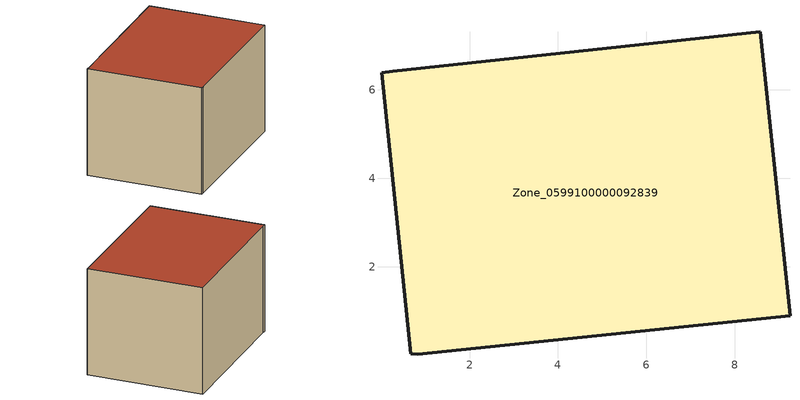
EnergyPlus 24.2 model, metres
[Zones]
Zone_0599100000092839
 floor ground (C_G): 0.82,0.01 0.67,0.03 0,6.39 0.26,6.42 8.58,7.32 9.25,0.89 z3.73
 wall outside (C_F): 8.58,7.32 0.26,6.42 0,6.39 0.67,0.03 0.82,0.01 9.25,0.89 8.58,7.32 z3.73:9.76
 roof outside (C_R): 0.67,0.03 0.82,0.01 9.25,0.89 8.58,7.32 0.26,6.42 0,6.39 z9.76
[BUILDING]
Pand.0599100000092839: North Axis=0; Terrain=City; Loads Convergence Tolerance Value=0.04; Temperature Convergence Tolerance Value=0.4; Solar Distribution=FullExterior; Maximum Number of Warmup Days=25; Minimum Number of Warmup Days=1
[Site:Location]
Rotterdam.The.Hague.AP_ZH_NLD Design_Conditions: Latitude=51.96; Longitude=4.45; Time Zone=1; Elevation=-4.5
[SITE:GROUNDTEMPERATURE:BUILDINGSURFACE]
18, 18, 18, 18, 18, 18, 18, 18, 18, 18, 18, 18
[MATERIAL] Thermal Absorptance=0.9; Solar Absorptance=0.7; Visible Absorptance=0.7
Name | Roughness | Thickness | Conductivity | Density | Specific Heat
G.TC.1946-1964 | MediumSmooth | 0.15 | 1 | 540 | 1210
F.TC.1946-1964 | Rough | 0.3 | 0.857143 | 1920 | 840
R.TC.1946-1964 | MediumRough | 0.2 | 0.235294 | 1500 | 1000
[CONSTRUCTION]
C_G: G.TC.1946-1964
C_F: F.TC.1946-1964
C_R: R.TC.1946-1964
[ZONE]
Zone_0599100000092839: Type=1; Multiplier=1; Ceiling Height=Autocalculate; Volume=Autocalculate; Floor Area=autocalculate; Part of Total Floor Area=Yes
[ZONEINFILTRATION:DESIGNFLOWRATE]
Infil_Zone_0599100000092839: Zone or ZoneList or Space or SpaceList=Zone_0599100000092839; Schedule=AlwaysOn; Design Flow Rate Calculation Method=Flow/Area; Flow Rate per Floor Area=0.003; Constant Term Coefficient=1; Temperature Term Coefficient=0; Velocity Term Coefficient=0; Velocity Squared Term Coefficient=0
[HVACTEMPLATE:ZONE:IDEALLOADSAIRSYSTEM]
Zone_0599100000092839: Maximum Heating Supply Air Temperature=50; Minimum Cooling Supply Air Temperature=13; Maximum Heating Supply Air Humidity Ratio=0.0156; Minimum Cooling Supply Air Humidity Ratio=0.0077; Heating Limit=NoLimit; Cooling Limit=NoLimit; Dehumidification Control Type=ConstantSensibleHeatRatio; Cooling Sensible Heat Ratio=0.7; Dehumidification Setpoint=60; Humidification Control Type=None; Humidification Setpoint=30; Outdoor Air Method=None; Outdoor Air Flow Rate per Person=0.00944; Outdoor Air Flow Rate per Zone Floor Area=0; Outdoor Air Flow Rate per Zone=0; Demand Controlled Ventilation Type=None; Outdoor Air Economizer Type=NoEconomizer; Heat Recovery Type=None; Sensible Heat Recovery Effectiveness=0.7; Latent Heat Recovery Effectiveness=0.65
[ZONECONTROL:THERMOSTAT]
ThermostatControl_Zone_0599100000092839: Zone or ZoneList=Zone_0599100000092839; Control Type Schedule=DualSetpointControlType; Control 1=Thermostat_Zone_0599100000092839; Temperature Difference Between Cutout And Setpoint=0
[THERMOSTATSETPOINT:DUALSETPOINT]
Thermostat_Zone_0599100000092839: Heating Setpoint Temperature Schedule=HeatingSetpoint_Zone_0599100000092839; Cooling Setpoint Temperature Schedule=CoolingSetpoint_Zone_0599100000092839
[SCHEDULE:COMPACT]
HeatingSetpoint_Zone_0599100000092839: Through: 12/31, For: AllDays, Until: 24:00, 21
CoolingSetpoint_Zone_0599100000092839: Through: 12/31, For: AllDays, Until: 24:00, 24
DualSetpointControlType: Through: 12/31, For: AllDays, Until: 24:00, 4
AlwaysOn: Through: 12/31, For: AllDays, Until: 24:00, 1
